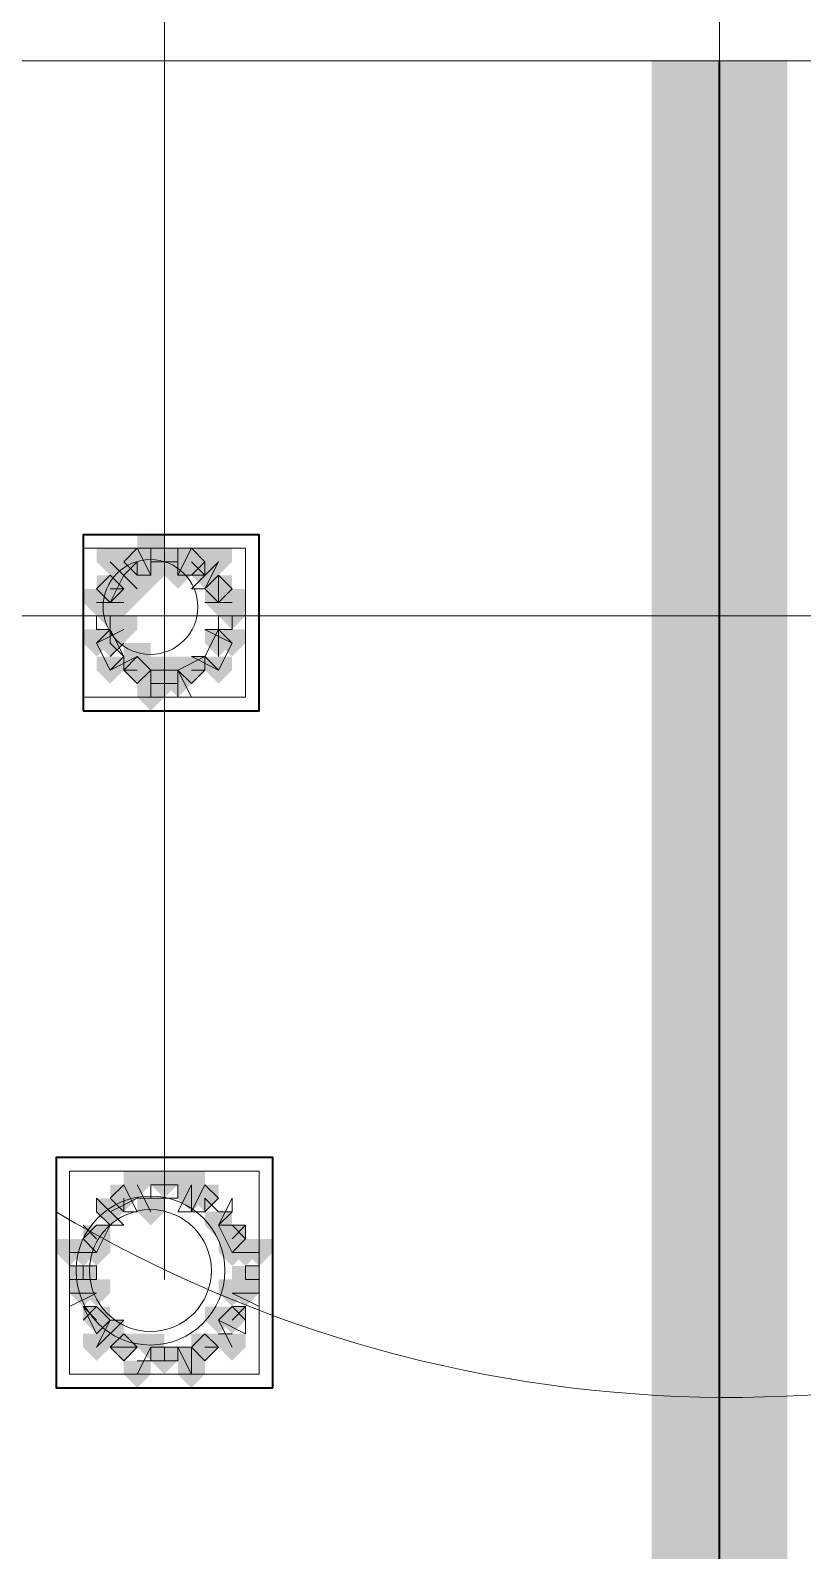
# Model space of a CAD drawing. Header units: millimetres. Extents: x 2315 to 4619, y 1334 to 1897.
# Drawn here: x 3832.92 to 3836.4, y 1547.99 to 1554.84 of the extents above; entities that cross this region are included whole.
import ezdxf

# ---------------------------------------------------------------- set-up
doc = ezdxf.new("R2010")
doc.units = ezdxf.units.MM
for name, color, linetype, true_color in [('PDF_10', 7, 'Continuous', 0x00b85c), ('PDF_AXIS', 7, 'Continuous', 0x00b85c), ('PDF_柱构件', 7, 'Continuous', 0x00b85c), ('PDF_转运站初步方案', 7, 'Continuous', 0x00b85c)]:
    doc.layers.add(name, color=color, linetype=linetype, true_color=true_color)
doc.layers.add('PDF_中心线层', color=1, linetype='Continuous')
doc.layers.add('PDF_粗实线层', color=7, linetype='Continuous')

msp = doc.modelspace()

# ---------------------------------------------------------------- hatches: boundary and pattern name
at = {"layer": 'PDF_10', "transparency": 33554559}
for points in [[(3833.3998, 1552.5076), (3833.3387, 1552.5076), (3833.3387, 1552.4466), (3833.3998, 1552.3855), (3833.4608, 1552.4466), (3833.4608, 1552.5076)], [(3833.3998, 1552.5076), (3833.3387, 1552.5076), (3833.3387, 1552.4466), (3833.3998, 1552.3855), (3833.4608, 1552.4466), (3833.4608, 1552.5076)], [(3833.5219, 1552.5076), (3833.4608, 1552.5076), (3833.4608, 1552.4466), (3833.5219, 1552.3855), (3833.583, 1552.4466), (3833.583, 1552.5076)], [(3833.5219, 1552.5076), (3833.4608, 1552.5076), (3833.4608, 1552.4466), (3833.5219, 1552.3855), (3833.583, 1552.4466), (3833.583, 1552.5076)], [(3833.6441, 1552.5076), (3833.583, 1552.5076), (3833.583, 1552.4466), (3833.6441, 1552.3855), (3833.7052, 1552.4466), (3833.7052, 1552.5076)], [(3833.6441, 1552.5076), (3833.583, 1552.5076), (3833.583, 1552.4466), (3833.6441, 1552.3855), (3833.7052, 1552.4466), (3833.7052, 1552.5076)], [(3833.2776, 1552.3855), (3833.2165, 1552.3855), (3833.2165, 1552.3244), (3833.2776, 1552.2633), (3833.3387, 1552.3244), (3833.3387, 1552.3855)], [(3833.2776, 1552.3855), (3833.2165, 1552.3855), (3833.2165, 1552.3244), (3833.2776, 1552.2633), (3833.3387, 1552.3244), (3833.3387, 1552.3855)], [(3833.7662, 1552.3855), (3833.7052, 1552.3855), (3833.7052, 1552.3244), (3833.7662, 1552.2633), (3833.8273, 1552.3244), (3833.8273, 1552.3855)], [(3833.7662, 1552.3855), (3833.7052, 1552.3855), (3833.7052, 1552.3244), (3833.7662, 1552.2633), (3833.8273, 1552.3244), (3833.8273, 1552.3855)], [(3833.7662, 1552.3855), (3833.7052, 1552.3855), (3833.7052, 1552.3244), (3833.7662, 1552.2633), (3833.8273, 1552.3244), (3833.8273, 1552.3855)], [(3833.2776, 1552.2633), (3833.2165, 1552.2633), (3833.2165, 1552.2022), (3833.2776, 1552.1412), (3833.3387, 1552.2022), (3833.3387, 1552.2633)], [(3833.2776, 1552.2633), (3833.2165, 1552.2633), (3833.2165, 1552.2022), (3833.2776, 1552.1412), (3833.3387, 1552.2022), (3833.3387, 1552.2633)], [(3833.8273, 1552.2633), (3833.7662, 1552.2633), (3833.7662, 1552.2022), (3833.8273, 1552.1412), (3833.8884, 1552.2022), (3833.8884, 1552.2633)], [(3833.8273, 1552.2633), (3833.7662, 1552.2633), (3833.7662, 1552.2022), (3833.8273, 1552.1412), (3833.8884, 1552.2022), (3833.8884, 1552.2633)], [(3833.2776, 1552.1412), (3833.2165, 1552.1412), (3833.2165, 1552.0801), (3833.2776, 1552.019), (3833.3387, 1552.0801), (3833.3387, 1552.1412)], [(3833.2776, 1552.1412), (3833.2165, 1552.1412), (3833.2165, 1552.0801), (3833.2776, 1552.019), (3833.3387, 1552.0801), (3833.3387, 1552.1412)], [(3833.7662, 1552.1412), (3833.7052, 1552.1412), (3833.7052, 1552.0801), (3833.7662, 1552.019), (3833.8273, 1552.0801), (3833.8273, 1552.1412)], [(3833.7662, 1552.1412), (3833.7052, 1552.1412), (3833.7052, 1552.0801), (3833.7662, 1552.019), (3833.8273, 1552.0801), (3833.8273, 1552.1412)], [(3833.3998, 1552.019), (3833.3387, 1552.019), (3833.3387, 1551.9579), (3833.3998, 1551.8968), (3833.4608, 1551.9579), (3833.4608, 1552.019)], [(3833.3998, 1552.019), (3833.3387, 1552.019), (3833.3387, 1551.9579), (3833.3998, 1551.8968), (3833.4608, 1551.9579), (3833.4608, 1552.019)], [(3833.3998, 1552.019), (3833.3387, 1552.019), (3833.3387, 1551.9579), (3833.3998, 1551.8968), (3833.4608, 1551.9579), (3833.4608, 1552.019)], [(3833.6441, 1552.019), (3833.583, 1552.019), (3833.583, 1551.9579), (3833.6441, 1551.8968), (3833.7052, 1551.9579), (3833.7052, 1552.019)], [(3833.6441, 1552.019), (3833.583, 1552.019), (3833.583, 1551.9579), (3833.6441, 1551.8968), (3833.7052, 1551.9579), (3833.7052, 1552.019)], [(3833.5219, 1551.9579), (3833.4608, 1551.9579), (3833.4608, 1551.8968), (3833.5219, 1551.8357), (3833.583, 1551.8968), (3833.583, 1551.9579)], [(3833.5219, 1551.9579), (3833.4608, 1551.9579), (3833.4608, 1551.8968), (3833.5219, 1551.8357), (3833.583, 1551.8968), (3833.583, 1551.9579)], [(3833.5219, 1549.6979), (3833.4608, 1549.6979), (3833.4608, 1549.6368), (3833.5219, 1549.5757), (3833.583, 1549.6368), (3833.583, 1549.6979)], [(3833.5219, 1549.6979), (3833.4608, 1549.6979), (3833.4608, 1549.6368), (3833.5219, 1549.5757), (3833.583, 1549.6368), (3833.583, 1549.6979)], [(3833.3387, 1549.6368), (3833.2776, 1549.6368), (3833.2776, 1549.5757), (3833.3387, 1549.5147), (3833.3998, 1549.5757), (3833.3998, 1549.6368)], [(3833.3387, 1549.6368), (3833.2776, 1549.6368), (3833.2776, 1549.5757), (3833.3387, 1549.5147), (3833.3998, 1549.5757), (3833.3998, 1549.6368)], [(3833.7052, 1549.6368), (3833.6441, 1549.6368), (3833.6441, 1549.5757), (3833.7052, 1549.5147), (3833.7662, 1549.5757), (3833.7662, 1549.6368)], [(3833.7052, 1549.6368), (3833.6441, 1549.6368), (3833.6441, 1549.5757), (3833.7052, 1549.5147), (3833.7662, 1549.5757), (3833.7662, 1549.6368)], [(3833.2165, 1549.4536), (3833.1554, 1549.4536), (3833.1554, 1549.3925), (3833.2165, 1549.3314), (3833.2776, 1549.3925), (3833.2776, 1549.4536)], [(3833.2165, 1549.4536), (3833.1554, 1549.4536), (3833.1554, 1549.3925), (3833.2165, 1549.3314), (3833.2776, 1549.3925), (3833.2776, 1549.4536)], [(3833.8273, 1549.4536), (3833.7662, 1549.4536), (3833.7662, 1549.3925), (3833.8273, 1549.3314), (3833.8884, 1549.3925), (3833.8884, 1549.4536)], [(3833.8273, 1549.4536), (3833.7662, 1549.4536), (3833.7662, 1549.3925), (3833.8273, 1549.3314), (3833.8884, 1549.3925), (3833.8884, 1549.4536)], [(3833.1554, 1549.2703), (3833.0944, 1549.2703), (3833.0944, 1549.2093), (3833.1554, 1549.1482), (3833.2165, 1549.2093), (3833.2165, 1549.2703)], [(3833.1554, 1549.2703), (3833.0944, 1549.2703), (3833.0944, 1549.2093), (3833.1554, 1549.1482), (3833.2165, 1549.2093), (3833.2165, 1549.2703)], [(3833.1554, 1549.2703), (3833.0944, 1549.2703), (3833.0944, 1549.2093), (3833.1554, 1549.1482), (3833.2165, 1549.2093), (3833.2165, 1549.2703)], [(3833.8884, 1549.2703), (3833.8273, 1549.2703), (3833.8273, 1549.2093), (3833.8884, 1549.1482), (3833.9495, 1549.2093), (3833.9495, 1549.2703)], [(3833.8884, 1549.2703), (3833.8273, 1549.2703), (3833.8273, 1549.2093), (3833.8884, 1549.1482), (3833.9495, 1549.2093), (3833.9495, 1549.2703)], [(3833.2165, 1549.0871), (3833.1554, 1549.0871), (3833.1554, 1549.026), (3833.2165, 1548.9649), (3833.2776, 1549.026), (3833.2776, 1549.0871)], [(3833.2165, 1549.0871), (3833.1554, 1549.0871), (3833.1554, 1549.026), (3833.2165, 1548.9649), (3833.2776, 1549.026), (3833.2776, 1549.0871)], [(3833.8273, 1549.0871), (3833.7662, 1549.0871), (3833.7662, 1549.026), (3833.8273, 1548.9649), (3833.8884, 1549.026), (3833.8884, 1549.0871)], [(3833.8273, 1549.0871), (3833.7662, 1549.0871), (3833.7662, 1549.026), (3833.8273, 1548.9649), (3833.8884, 1549.026), (3833.8884, 1549.0871)], [(3833.3387, 1548.9649), (3833.2776, 1548.9649), (3833.2776, 1548.9039), (3833.3387, 1548.8428), (3833.3998, 1548.9039), (3833.3998, 1548.9649)], [(3833.3387, 1548.9649), (3833.2776, 1548.9649), (3833.2776, 1548.9039), (3833.3387, 1548.8428), (3833.3998, 1548.9039), (3833.3998, 1548.9649)], [(3833.3387, 1548.9649), (3833.2776, 1548.9649), (3833.2776, 1548.9039), (3833.3387, 1548.8428), (3833.3998, 1548.9039), (3833.3998, 1548.9649)], [(3833.7052, 1548.9649), (3833.6441, 1548.9649), (3833.6441, 1548.9039), (3833.7052, 1548.8428), (3833.7662, 1548.9039), (3833.7662, 1548.9649)], [(3833.7052, 1548.9649), (3833.6441, 1548.9649), (3833.6441, 1548.9039), (3833.7052, 1548.8428), (3833.7662, 1548.9039), (3833.7662, 1548.9649)], [(3833.7052, 1548.9649), (3833.6441, 1548.9649), (3833.6441, 1548.9039), (3833.7052, 1548.8428), (3833.7662, 1548.9039), (3833.7662, 1548.9649)], [(3833.5219, 1548.9039), (3833.4608, 1548.9039), (3833.4608, 1548.8428), (3833.5219, 1548.7817), (3833.583, 1548.8428), (3833.583, 1548.9039)], [(3833.5219, 1548.9039), (3833.4608, 1548.9039), (3833.4608, 1548.8428), (3833.5219, 1548.7817), (3833.583, 1548.8428), (3833.583, 1548.9039)]]:
    msp.add_hatch(color=6, dxfattribs=at).paths.add_polyline_path(points)
at = {"layer": 'PDF_柱构件', "transparency": 33554559}
for points in [[(3833.4608, 1552.5687), (3833.3998, 1552.5687), (3833.3998, 1552.5076), (3833.4608, 1552.4466), (3833.5219, 1552.5076), (3833.5219, 1552.5687)], [(3833.2776, 1552.5076), (3833.2165, 1552.5076), (3833.2165, 1552.4466), (3833.2776, 1552.3855), (3833.3387, 1552.4466), (3833.3387, 1552.5076)], [(3833.4608, 1552.5076), (3833.3998, 1552.5076), (3833.3998, 1552.4466), (3833.4608, 1552.3855), (3833.5219, 1552.4466), (3833.5219, 1552.5076)], [(3833.583, 1552.5076), (3833.5219, 1552.5076), (3833.5219, 1552.4466), (3833.583, 1552.3855), (3833.6441, 1552.4466), (3833.6441, 1552.5076)], [(3833.7662, 1552.5076), (3833.7052, 1552.5076), (3833.7052, 1552.4466), (3833.7662, 1552.3855), (3833.8273, 1552.4466), (3833.8273, 1552.5076)], [(3833.3387, 1552.4466), (3833.2776, 1552.4466), (3833.2776, 1552.3855), (3833.3387, 1552.3244), (3833.3998, 1552.3855), (3833.3998, 1552.4466)], [(3833.4608, 1552.4466), (3833.3998, 1552.4466), (3833.3998, 1552.3855), (3833.4608, 1552.3244), (3833.5219, 1552.3855), (3833.5219, 1552.4466)], [(3833.583, 1552.4466), (3833.5219, 1552.4466), (3833.5219, 1552.3855), (3833.583, 1552.3244), (3833.6441, 1552.3855), (3833.6441, 1552.4466)], [(3833.7052, 1552.4466), (3833.6441, 1552.4466), (3833.6441, 1552.3855), (3833.7052, 1552.3244), (3833.7662, 1552.3855), (3833.7662, 1552.4466)], [(3833.3998, 1552.3855), (3833.3387, 1552.3855), (3833.3387, 1552.3244), (3833.3998, 1552.2633), (3833.4608, 1552.3244), (3833.4608, 1552.3855)], [(3833.2165, 1552.3244), (3833.1554, 1552.3244), (3833.1554, 1552.2633), (3833.2165, 1552.2022), (3833.2776, 1552.2633), (3833.2776, 1552.3244)], [(3833.2776, 1552.3244), (3833.2165, 1552.3244), (3833.2165, 1552.2633), (3833.2776, 1552.2022), (3833.3387, 1552.2633), (3833.3387, 1552.3244)], [(3833.3387, 1552.3244), (3833.2776, 1552.3244), (3833.2776, 1552.2633), (3833.3387, 1552.2022), (3833.3998, 1552.2633), (3833.3998, 1552.3244)], [(3833.7662, 1552.3244), (3833.7052, 1552.3244), (3833.7052, 1552.2633), (3833.7662, 1552.2022), (3833.8273, 1552.2633), (3833.8273, 1552.3244)], [(3833.8273, 1552.3244), (3833.7662, 1552.3244), (3833.7662, 1552.2633), (3833.8273, 1552.2022), (3833.8884, 1552.2633), (3833.8884, 1552.3244)], [(3833.3387, 1552.2022), (3833.2776, 1552.2022), (3833.2776, 1552.1412), (3833.3387, 1552.0801), (3833.3998, 1552.1412), (3833.3998, 1552.2022)], [(3833.2165, 1552.1412), (3833.1554, 1552.1412), (3833.1554, 1552.0801), (3833.2165, 1552.019), (3833.2776, 1552.0801), (3833.2776, 1552.1412)], [(3833.3998, 1552.0801), (3833.3387, 1552.0801), (3833.3387, 1552.019), (3833.3998, 1551.9579), (3833.4608, 1552.019), (3833.4608, 1552.0801)], [(3833.8273, 1552.1412), (3833.7662, 1552.1412), (3833.7662, 1552.0801), (3833.8273, 1552.019), (3833.8884, 1552.0801), (3833.8884, 1552.1412)], [(3833.2776, 1552.019), (3833.2165, 1552.019), (3833.2165, 1551.9579), (3833.2776, 1551.8968), (3833.3387, 1551.9579), (3833.3387, 1552.019)], [(3833.4608, 1552.019), (3833.3998, 1552.019), (3833.3998, 1551.9579), (3833.4608, 1551.8968), (3833.5219, 1551.9579), (3833.5219, 1552.019)], [(3833.583, 1552.019), (3833.5219, 1552.019), (3833.5219, 1551.9579), (3833.583, 1551.8968), (3833.6441, 1551.9579), (3833.6441, 1552.019)], [(3833.7662, 1552.019), (3833.7052, 1552.019), (3833.7052, 1551.9579), (3833.7662, 1551.8968), (3833.8273, 1551.9579), (3833.8273, 1552.019)], [(3833.4608, 1551.9579), (3833.3998, 1551.9579), (3833.3998, 1551.8968), (3833.4608, 1551.8357), (3833.5219, 1551.8968), (3833.5219, 1551.9579)], [(3833.583, 1551.9579), (3833.5219, 1551.9579), (3833.5219, 1551.8968), (3833.583, 1551.8357), (3833.6441, 1551.8968), (3833.6441, 1551.9579)], [(3833.4608, 1551.8968), (3833.3998, 1551.8968), (3833.3998, 1551.8357), (3833.4608, 1551.7747), (3833.5219, 1551.8357), (3833.5219, 1551.8968)], [(3833.3998, 1549.6979), (3833.3387, 1549.6979), (3833.3387, 1549.6368), (3833.3998, 1549.5757), (3833.4608, 1549.6368), (3833.4608, 1549.6979)], [(3833.6441, 1549.6979), (3833.583, 1549.6979), (3833.583, 1549.6368), (3833.6441, 1549.5757), (3833.7052, 1549.6368), (3833.7052, 1549.6979)], [(3833.6441, 1549.6368), (3833.583, 1549.6368), (3833.583, 1549.5757), (3833.6441, 1549.5147), (3833.7052, 1549.5757), (3833.7052, 1549.6368)], [(3833.2776, 1549.5757), (3833.2165, 1549.5757), (3833.2165, 1549.5147), (3833.2776, 1549.4536), (3833.3387, 1549.5147), (3833.3387, 1549.5757)], [(3833.4608, 1549.5757), (3833.3998, 1549.5757), (3833.3998, 1549.5147), (3833.4608, 1549.4536), (3833.5219, 1549.5147), (3833.5219, 1549.5757)], [(3833.7662, 1549.5147), (3833.7052, 1549.5147), (3833.7052, 1549.4536), (3833.7662, 1549.3925), (3833.8273, 1549.4536), (3833.8273, 1549.5147)], [(3833.0944, 1549.3925), (3833.0333, 1549.3925), (3833.0333, 1549.3314), (3833.0944, 1549.2703), (3833.1554, 1549.3314), (3833.1554, 1549.3925)], [(3833.1554, 1549.3925), (3833.0944, 1549.3925), (3833.0944, 1549.3314), (3833.1554, 1549.2703), (3833.2165, 1549.3314), (3833.2165, 1549.3925)], [(3833.2165, 1549.3925), (3833.1554, 1549.3925), (3833.1554, 1549.3314), (3833.2165, 1549.2703), (3833.2776, 1549.3314), (3833.2776, 1549.3925)], [(3833.8273, 1549.3925), (3833.7662, 1549.3925), (3833.7662, 1549.3314), (3833.8273, 1549.2703), (3833.8884, 1549.3314), (3833.8884, 1549.3925)], [(3833.8884, 1549.3925), (3833.8273, 1549.3925), (3833.8273, 1549.3314), (3833.8884, 1549.2703), (3833.9495, 1549.3314), (3833.9495, 1549.3925)], [(3833.9495, 1549.3925), (3833.8884, 1549.3925), (3833.8884, 1549.3314), (3833.9495, 1549.2703), (3834.0106, 1549.3314), (3834.0106, 1549.3925)], [(3833.1554, 1549.2093), (3833.0944, 1549.2093), (3833.0944, 1549.1482), (3833.1554, 1549.0871), (3833.2165, 1549.1482), (3833.2165, 1549.2093)], [(3833.2165, 1549.2093), (3833.1554, 1549.2093), (3833.1554, 1549.1482), (3833.2165, 1549.0871), (3833.2776, 1549.1482), (3833.2776, 1549.2093)], [(3833.8273, 1549.2093), (3833.7662, 1549.2093), (3833.7662, 1549.1482), (3833.8273, 1549.0871), (3833.8884, 1549.1482), (3833.8884, 1549.2093)], [(3833.8884, 1549.2093), (3833.8273, 1549.2093), (3833.8273, 1549.1482), (3833.8884, 1549.0871), (3833.9495, 1549.1482), (3833.9495, 1549.2093)], [(3833.7662, 1549.0871), (3833.7052, 1549.0871), (3833.7052, 1549.026), (3833.7662, 1548.9649), (3833.8273, 1549.026), (3833.8273, 1549.0871)], [(3833.2776, 1549.026), (3833.2165, 1549.026), (3833.2165, 1548.9649), (3833.2776, 1548.9039), (3833.3387, 1548.9649), (3833.3387, 1549.026)], [(3833.2165, 1548.9649), (3833.1554, 1548.9649), (3833.1554, 1548.9039), (3833.2165, 1548.8428), (3833.2776, 1548.9039), (3833.2776, 1548.9649)], [(3833.4608, 1548.9649), (3833.3998, 1548.9649), (3833.3998, 1548.9039), (3833.4608, 1548.8428), (3833.5219, 1548.9039), (3833.5219, 1548.9649)], [(3833.8273, 1548.9649), (3833.7662, 1548.9649), (3833.7662, 1548.9039), (3833.8273, 1548.8428), (3833.8884, 1548.9039), (3833.8884, 1548.9649)], [(3833.6441, 1548.9039), (3833.583, 1548.9039), (3833.583, 1548.8428), (3833.6441, 1548.7817), (3833.7052, 1548.8428), (3833.7052, 1548.9039)], [(3833.3998, 1548.8428), (3833.3387, 1548.8428), (3833.3387, 1548.7817), (3833.3998, 1548.7206), (3833.4608, 1548.7817), (3833.4608, 1548.8428)], [(3833.6441, 1548.8428), (3833.583, 1548.8428), (3833.583, 1548.7817), (3833.6441, 1548.7206), (3833.7052, 1548.7817), (3833.7052, 1548.8428)]]:
    msp.add_hatch(color=6, dxfattribs=at).paths.add_polyline_path(points)
at = {"layer": 'PDF_粗实线层', "transparency": 33554559}
msp.add_hatch(color=256, dxfattribs=at).paths.add_polyline_path([(3836.3317, 1554.7066), (3835.7208, 1554.7066), (3835.7208, 1542.0017), (3780.3203, 1542.0017), (3780.3203, 1554.7066), (3779.7095, 1554.7066), (3779.7095, 1541.3909), (3836.3317, 1541.3909)])
at = {"layer": 'PDF_转运站初步方案', "transparency": 33554559}
for points in [[(3833.3998, 1552.5076), (3833.3387, 1552.5076), (3833.3387, 1552.4466), (3833.3998, 1552.3855), (3833.4608, 1552.4466), (3833.4608, 1552.5076)], [(3833.3998, 1552.5076), (3833.3387, 1552.5076), (3833.3387, 1552.4466), (3833.3998, 1552.3855), (3833.4608, 1552.4466), (3833.4608, 1552.5076)], [(3833.5219, 1552.5076), (3833.4608, 1552.5076), (3833.4608, 1552.4466), (3833.5219, 1552.3855), (3833.583, 1552.4466), (3833.583, 1552.5076)], [(3833.5219, 1552.5076), (3833.4608, 1552.5076), (3833.4608, 1552.4466), (3833.5219, 1552.3855), (3833.583, 1552.4466), (3833.583, 1552.5076)], [(3833.6441, 1552.5076), (3833.583, 1552.5076), (3833.583, 1552.4466), (3833.6441, 1552.3855), (3833.7052, 1552.4466), (3833.7052, 1552.5076)], [(3833.6441, 1552.5076), (3833.583, 1552.5076), (3833.583, 1552.4466), (3833.6441, 1552.3855), (3833.7052, 1552.4466), (3833.7052, 1552.5076)], [(3833.2776, 1552.3855), (3833.2165, 1552.3855), (3833.2165, 1552.3244), (3833.2776, 1552.2633), (3833.3387, 1552.3244), (3833.3387, 1552.3855)], [(3833.2776, 1552.3855), (3833.2165, 1552.3855), (3833.2165, 1552.3244), (3833.2776, 1552.2633), (3833.3387, 1552.3244), (3833.3387, 1552.3855)], [(3833.7662, 1552.3855), (3833.7052, 1552.3855), (3833.7052, 1552.3244), (3833.7662, 1552.2633), (3833.8273, 1552.3244), (3833.8273, 1552.3855)], [(3833.7662, 1552.3855), (3833.7052, 1552.3855), (3833.7052, 1552.3244), (3833.7662, 1552.2633), (3833.8273, 1552.3244), (3833.8273, 1552.3855)], [(3833.2776, 1552.2633), (3833.2165, 1552.2633), (3833.2165, 1552.2022), (3833.2776, 1552.1412), (3833.3387, 1552.2022), (3833.3387, 1552.2633)], [(3833.2776, 1552.2633), (3833.2165, 1552.2633), (3833.2165, 1552.2022), (3833.2776, 1552.1412), (3833.3387, 1552.2022), (3833.3387, 1552.2633)], [(3833.8273, 1552.2633), (3833.7662, 1552.2633), (3833.7662, 1552.2022), (3833.8273, 1552.1412), (3833.8884, 1552.2022), (3833.8884, 1552.2633)], [(3833.8273, 1552.2633), (3833.7662, 1552.2633), (3833.7662, 1552.2022), (3833.8273, 1552.1412), (3833.8884, 1552.2022), (3833.8884, 1552.2633)], [(3833.2776, 1552.1412), (3833.2165, 1552.1412), (3833.2165, 1552.0801), (3833.2776, 1552.019), (3833.3387, 1552.0801), (3833.3387, 1552.1412)], [(3833.2776, 1552.1412), (3833.2165, 1552.1412), (3833.2165, 1552.0801), (3833.2776, 1552.019), (3833.3387, 1552.0801), (3833.3387, 1552.1412)], [(3833.7662, 1552.1412), (3833.7052, 1552.1412), (3833.7052, 1552.0801), (3833.7662, 1552.019), (3833.8273, 1552.0801), (3833.8273, 1552.1412)], [(3833.7662, 1552.1412), (3833.7052, 1552.1412), (3833.7052, 1552.0801), (3833.7662, 1552.019), (3833.8273, 1552.0801), (3833.8273, 1552.1412)], [(3833.3998, 1552.019), (3833.3387, 1552.019), (3833.3387, 1551.9579), (3833.3998, 1551.8968), (3833.4608, 1551.9579), (3833.4608, 1552.019)], [(3833.3998, 1552.019), (3833.3387, 1552.019), (3833.3387, 1551.9579), (3833.3998, 1551.8968), (3833.4608, 1551.9579), (3833.4608, 1552.019)], [(3833.6441, 1552.019), (3833.583, 1552.019), (3833.583, 1551.9579), (3833.6441, 1551.8968), (3833.7052, 1551.9579), (3833.7052, 1552.019)], [(3833.6441, 1552.019), (3833.583, 1552.019), (3833.583, 1551.9579), (3833.6441, 1551.8968), (3833.7052, 1551.9579), (3833.7052, 1552.019)], [(3833.5219, 1551.9579), (3833.4608, 1551.9579), (3833.4608, 1551.8968), (3833.5219, 1551.8357), (3833.583, 1551.8968), (3833.583, 1551.9579)], [(3833.5219, 1551.9579), (3833.4608, 1551.9579), (3833.4608, 1551.8968), (3833.5219, 1551.8357), (3833.583, 1551.8968), (3833.583, 1551.9579)], [(3833.5219, 1549.6979), (3833.4608, 1549.6979), (3833.4608, 1549.6368), (3833.5219, 1549.5757), (3833.583, 1549.6368), (3833.583, 1549.6979)], [(3833.5219, 1549.6979), (3833.4608, 1549.6979), (3833.4608, 1549.6368), (3833.5219, 1549.5757), (3833.583, 1549.6368), (3833.583, 1549.6979)], [(3833.3387, 1549.6368), (3833.2776, 1549.6368), (3833.2776, 1549.5757), (3833.3387, 1549.5147), (3833.3998, 1549.5757), (3833.3998, 1549.6368)], [(3833.3387, 1549.6368), (3833.2776, 1549.6368), (3833.2776, 1549.5757), (3833.3387, 1549.5147), (3833.3998, 1549.5757), (3833.3998, 1549.6368)], [(3833.7052, 1549.6368), (3833.6441, 1549.6368), (3833.6441, 1549.5757), (3833.7052, 1549.5147), (3833.7662, 1549.5757), (3833.7662, 1549.6368)], [(3833.7052, 1549.6368), (3833.6441, 1549.6368), (3833.6441, 1549.5757), (3833.7052, 1549.5147), (3833.7662, 1549.5757), (3833.7662, 1549.6368)], [(3833.2165, 1549.4536), (3833.1554, 1549.4536), (3833.1554, 1549.3925), (3833.2165, 1549.3314), (3833.2776, 1549.3925), (3833.2776, 1549.4536)], [(3833.2165, 1549.4536), (3833.1554, 1549.4536), (3833.1554, 1549.3925), (3833.2165, 1549.3314), (3833.2776, 1549.3925), (3833.2776, 1549.4536)], [(3833.8273, 1549.4536), (3833.7662, 1549.4536), (3833.7662, 1549.3925), (3833.8273, 1549.3314), (3833.8884, 1549.3925), (3833.8884, 1549.4536)], [(3833.8273, 1549.4536), (3833.7662, 1549.4536), (3833.7662, 1549.3925), (3833.8273, 1549.3314), (3833.8884, 1549.3925), (3833.8884, 1549.4536)], [(3833.1554, 1549.2703), (3833.0944, 1549.2703), (3833.0944, 1549.2093), (3833.1554, 1549.1482), (3833.2165, 1549.2093), (3833.2165, 1549.2703)], [(3833.1554, 1549.2703), (3833.0944, 1549.2703), (3833.0944, 1549.2093), (3833.1554, 1549.1482), (3833.2165, 1549.2093), (3833.2165, 1549.2703)], [(3833.8884, 1549.2703), (3833.8273, 1549.2703), (3833.8273, 1549.2093), (3833.8884, 1549.1482), (3833.9495, 1549.2093), (3833.9495, 1549.2703)], [(3833.8884, 1549.2703), (3833.8273, 1549.2703), (3833.8273, 1549.2093), (3833.8884, 1549.1482), (3833.9495, 1549.2093), (3833.9495, 1549.2703)], [(3833.2165, 1549.0871), (3833.1554, 1549.0871), (3833.1554, 1549.026), (3833.2165, 1548.9649), (3833.2776, 1549.026), (3833.2776, 1549.0871)], [(3833.2165, 1549.0871), (3833.1554, 1549.0871), (3833.1554, 1549.026), (3833.2165, 1548.9649), (3833.2776, 1549.026), (3833.2776, 1549.0871)], [(3833.8273, 1549.0871), (3833.7662, 1549.0871), (3833.7662, 1549.026), (3833.8273, 1548.9649), (3833.8884, 1549.026), (3833.8884, 1549.0871)], [(3833.8273, 1549.0871), (3833.7662, 1549.0871), (3833.7662, 1549.026), (3833.8273, 1548.9649), (3833.8884, 1549.026), (3833.8884, 1549.0871)], [(3833.3387, 1548.9649), (3833.2776, 1548.9649), (3833.2776, 1548.9039), (3833.3387, 1548.8428), (3833.3998, 1548.9039), (3833.3998, 1548.9649)], [(3833.3387, 1548.9649), (3833.2776, 1548.9649), (3833.2776, 1548.9039), (3833.3387, 1548.8428), (3833.3998, 1548.9039), (3833.3998, 1548.9649)], [(3833.7052, 1548.9649), (3833.6441, 1548.9649), (3833.6441, 1548.9039), (3833.7052, 1548.8428), (3833.7662, 1548.9039), (3833.7662, 1548.9649)], [(3833.7052, 1548.9649), (3833.6441, 1548.9649), (3833.6441, 1548.9039), (3833.7052, 1548.8428), (3833.7662, 1548.9039), (3833.7662, 1548.9649)], [(3833.5219, 1548.9039), (3833.4608, 1548.9039), (3833.4608, 1548.8428), (3833.5219, 1548.7817), (3833.583, 1548.8428), (3833.583, 1548.9039)], [(3833.5219, 1548.9039), (3833.4608, 1548.9039), (3833.4608, 1548.8428), (3833.5219, 1548.7817), (3833.583, 1548.8428), (3833.583, 1548.9039)]]:
    msp.add_hatch(color=6, dxfattribs=at).paths.add_polyline_path(points)

# ---------------------------------------------------------------- linework, layer by layer
at = {"layer": 'PDF_10', "color": 6, "lineweight": 18}
for points in [[(3833.5219, 1552.4466), (3833.5219, 1552.5076)], [(3833.3998, 1552.3855), (3833.3998, 1552.4466), (3833.3387, 1552.3855), (3833.2776, 1552.2633)], [(3833.583, 1552.4466), (3833.4608, 1552.4466)], [(3833.7052, 1552.3855), (3833.6441, 1552.4466)], [(3833.6441, 1552.3855), (3833.7052, 1552.4466)], [(3833.7662, 1552.2633), (3833.7662, 1552.3855)], [(3833.3387, 1552.3244), (3833.2776, 1552.3244)], [(3833.2165, 1552.2022), (3833.2776, 1552.2022), (3833.2776, 1552.1412)], [(3833.8273, 1552.1412), (3833.8273, 1552.2022), (3833.7662, 1552.2022)], [(3833.2776, 1552.0801), (3833.3387, 1552.019)], [(3833.3387, 1552.0801), (3833.2776, 1552.019)], [(3833.7662, 1552.019), (3833.7662, 1552.0801), (3833.7662, 1552.019)], [(3833.3387, 1551.9579), (3833.3998, 1551.9579)], [(3833.5219, 1551.9579), (3833.5219, 1551.8968)], [(3833.7052, 1551.9579), (3833.6441, 1551.9579), (3833.7052, 1551.9579)], [(3833.4608, 1551.8968), (3833.583, 1551.8968)], [(3833.4608, 1549.6368), (3833.583, 1549.6368)], [(3833.5219, 1549.5757), (3833.5219, 1549.6368)], [(3833.2776, 1549.5147), (3833.3998, 1549.5757)], [(3833.3387, 1549.5147), (3833.3387, 1549.5757)], [(3833.7052, 1549.5147), (3833.7052, 1549.5757), (3833.7662, 1549.5147)], [(3833.1554, 1549.3925), (3833.2165, 1549.4536)], [(3833.2165, 1549.3925), (3833.1554, 1549.4536)], [(3833.8273, 1549.4536), (3833.8884, 1549.3925)], [(3833.8273, 1549.3925), (3833.8884, 1549.4536)], [(3833.1554, 1549.2093), (3833.1554, 1549.2703)], [(3833.8884, 1549.2703), (3833.8884, 1549.2093), (3833.9495, 1549.2093)], [(3833.2165, 1549.026), (3833.1554, 1549.0871)], [(3833.2165, 1549.0871), (3833.1554, 1549.026)], [(3833.8884, 1549.0871), (3833.8273, 1549.026)], [(3833.8273, 1549.0871), (3833.8884, 1549.026)], [(3833.3998, 1548.9039), (3833.2776, 1548.9039)], [(3833.5219, 1548.9039), (3833.5219, 1548.8428)], [(3833.7662, 1548.9039), (3833.7052, 1548.9039)], [(3833.583, 1548.8428), (3833.4608, 1548.8428)]]:
    msp.add_lwpolyline(points, dxfattribs=at)
at = {"layer": 'PDF_AXIS', "color": 6, "lineweight": 18}
for points in [[(3833.1554, 1551.8357), (3833.1554, 1552.5076), (3833.8884, 1552.5076), (3833.8884, 1551.8357)], [(3833.9495, 1548.7817), (3833.9495, 1549.6979), (3833.0944, 1549.6979), (3833.0944, 1548.7817)]]:
    msp.add_lwpolyline(points, close=True, dxfattribs=at)
at = {"layer": 'PDF_中心线层', "color": 6, "lineweight": 18}
msp.add_lwpolyline([(3836.0262, 1560.6925), (3836.0262, 1548.6595)], close=True, dxfattribs=at)
for points in [[(3833.5219, 1549.2093), (3833.5219, 1560.1428)], [(3842.0122, 1554.7066), (3830.0403, 1554.7066), (3842.0122, 1554.7066)], [(3830.59, 1552.2022), (3841.4625, 1552.2022)]]:
    msp.add_lwpolyline(points, dxfattribs=at)
msp.add_arc((3836.0738, 1554.6164), 5.939, 239.20546, 0.87023, dxfattribs=at)
at = {"layer": 'PDF_柱构件', "color": 6, "lineweight": 18}
for points in [[(3833.4608, 1552.3855), (3833.3998, 1552.3855), (3833.3387, 1552.4466), (3833.3998, 1552.5076)], [(3833.4608, 1552.5076), (3833.4608, 1552.3855)], [(3833.583, 1552.4466), (3833.4608, 1552.4466), (3833.4608, 1552.5076), (3833.583, 1552.5076)], [(3833.6441, 1552.5076), (3833.583, 1552.3855), (3833.583, 1552.5076)], [(3833.7052, 1552.3855), (3833.583, 1552.3855), (3833.6441, 1552.5076), (3833.7052, 1552.4466)], [(3833.2776, 1552.4466), (3833.3998, 1552.3244)], [(3833.7662, 1552.4466), (3833.7052, 1552.3244), (3833.6441, 1552.3244)], [(3833.3387, 1552.3244), (3833.2776, 1552.2633), (3833.2165, 1552.3244), (3833.2776, 1552.3855)], [(3833.7662, 1552.2633), (3833.7052, 1552.3244), (3833.7662, 1552.3855), (3833.8273, 1552.3244)], [(3833.2165, 1552.2633), (3833.3387, 1552.2633)], [(3833.8273, 1552.2633), (3833.7662, 1552.2633), (3833.7052, 1552.2633)], [(3833.2776, 1552.2022), (3833.2776, 1552.1412), (3833.2165, 1552.1412), (3833.2165, 1552.2022)], [(3833.7662, 1552.1412), (3833.7662, 1552.2022), (3833.8273, 1552.2022), (3833.8273, 1552.1412)], [(3833.2165, 1552.0801), (3833.3387, 1552.1412)], [(3833.2776, 1552.1412), (3833.3387, 1552.019), (3833.2776, 1551.9579), (3833.2165, 1552.0801)], [(3833.8273, 1552.0801), (3833.7052, 1552.1412), (3833.7662, 1552.1412)], [(3833.7052, 1552.019), (3833.7662, 1552.1412), (3833.8273, 1552.0801), (3833.7662, 1551.9579)], [(3833.2776, 1551.9579), (3833.3998, 1552.019)], [(3833.3998, 1552.019), (3833.4608, 1551.9579), (3833.3998, 1551.8968), (3833.3387, 1551.9579)], [(3833.583, 1551.9579), (3833.7052, 1552.019), (3833.7052, 1551.9579), (3833.6441, 1551.8968)], [(3833.7662, 1551.9579), (3833.6441, 1552.019), (3833.7052, 1552.019)], [(3833.4608, 1551.8357), (3833.4608, 1551.9579)], [(3833.4608, 1551.9579), (3833.583, 1551.9579), (3833.583, 1551.8968), (3833.4608, 1551.8968)], [(3833.583, 1551.8357), (3833.583, 1551.9579), (3833.6441, 1551.8357)], [(3833.3387, 1549.5147), (3833.3998, 1549.5147), (3833.3387, 1549.6368), (3833.2776, 1549.5757)], [(3833.3998, 1549.6368), (3833.4608, 1549.5147)], [(3833.4608, 1549.5757), (3833.583, 1549.5757), (3833.583, 1549.6368), (3833.4608, 1549.6368)], [(3833.6441, 1549.6368), (3833.583, 1549.5147), (3833.6441, 1549.5147)], [(3833.6441, 1549.5147), (3833.7052, 1549.5147), (3833.7662, 1549.5757), (3833.7052, 1549.6368)], [(3833.2165, 1549.5147), (3833.2776, 1549.4536), (3833.3387, 1549.4536), (3833.2165, 1549.5757)], [(3833.8273, 1549.5757), (3833.7662, 1549.4536), (3833.8273, 1549.5147)], [(3833.2165, 1549.3314), (3833.2776, 1549.4536), (3833.2165, 1549.4536), (3833.1554, 1549.3925)], [(3833.7662, 1549.4536), (3833.8273, 1549.3314), (3833.8884, 1549.3925), (3833.8884, 1549.4536)], [(3833.0944, 1549.3314), (3833.2165, 1549.3314)], [(3833.2165, 1549.2093), (3833.2165, 1549.2703), (3833.0944, 1549.2703), (3833.0944, 1549.2093)], [(3833.9495, 1549.3314), (3833.8273, 1549.3314)], [(3833.8884, 1549.2703), (3833.8884, 1549.2093), (3833.9495, 1549.2093), (3833.9495, 1549.2703)], [(3833.0944, 1549.0871), (3833.2165, 1549.1482), (3833.0944, 1549.1482)], [(3833.9495, 1549.1482), (3833.8273, 1549.1482), (3833.9495, 1549.0871)], [(3833.2776, 1549.026), (3833.2165, 1549.0871), (3833.1554, 1549.0871), (3833.2165, 1548.9649)], [(3833.8273, 1549.0871), (3833.7662, 1549.026), (3833.8884, 1548.9649), (3833.8884, 1549.0871)], [(3833.2165, 1548.9039), (3833.3387, 1549.026), (3833.2776, 1549.026)], [(3833.8273, 1548.9039), (3833.7662, 1549.026)], [(3833.3998, 1548.9039), (3833.3387, 1548.9649), (3833.2776, 1548.9039), (3833.3387, 1548.8428)], [(3833.7052, 1548.9649), (3833.6441, 1548.9039), (3833.7052, 1548.8428), (3833.7662, 1548.9039)], [(3833.3998, 1548.7817), (3833.4608, 1548.9039)], [(3833.583, 1548.9039), (3833.4608, 1548.9039), (3833.4608, 1548.8428), (3833.583, 1548.8428)], [(3833.6441, 1548.7817), (3833.6441, 1548.9039), (3833.583, 1548.9039)]]:
    msp.add_lwpolyline(points, close=True, dxfattribs=at)
for points in [[(3833.2776, 1552.1412), (3833.2776, 1552.0801)], [(3833.7662, 1552.0801), (3833.7662, 1552.1412)], [(3833.3387, 1552.019), (3833.3387, 1551.9579)], [(3833.7052, 1551.9579), (3833.7052, 1552.019)], [(3833.3998, 1549.5757), (3833.4608, 1549.5757)], [(3833.7662, 1549.5147), (3833.8273, 1549.5147)], [(3833.8273, 1548.9649), (3833.7662, 1548.9649)], [(3833.4608, 1548.8428), (3833.3998, 1548.8428)]]:
    msp.add_lwpolyline(points, dxfattribs=at)
at = {"layer": 'PDF_粗实线层', "lineweight": 35}
msp.add_lwpolyline([(3780.0149, 1554.7066), (3780.0149, 1541.6963), (3836.0262, 1541.6963), (3836.0262, 1554.7066)], dxfattribs=at)
at = {"layer": 'PDF_粗实线层', "color": 6, "lineweight": 35}
for points in [[(3833.1554, 1551.7747), (3833.9495, 1551.7747), (3833.9495, 1552.5687), (3833.1554, 1552.5687)], [(3834.0106, 1548.7206), (3834.0106, 1549.759), (3833.0333, 1549.759), (3833.0333, 1548.7206)]]:
    msp.add_lwpolyline(points, close=True, dxfattribs=at)
at = {"layer": 'PDF_转运站初步方案', "color": 6, "lineweight": 18}
for centre, radius in [((3833.4592, 1552.2426), 0.2138), ((3833.4592, 1552.2426), 0.2138), ((3833.4592, 1549.2495), 0.3359), ((3833.4592, 1549.2495), 0.2749)]:
    msp.add_circle(centre, radius, dxfattribs=at)

doc.saveas('drawing.dxf')
